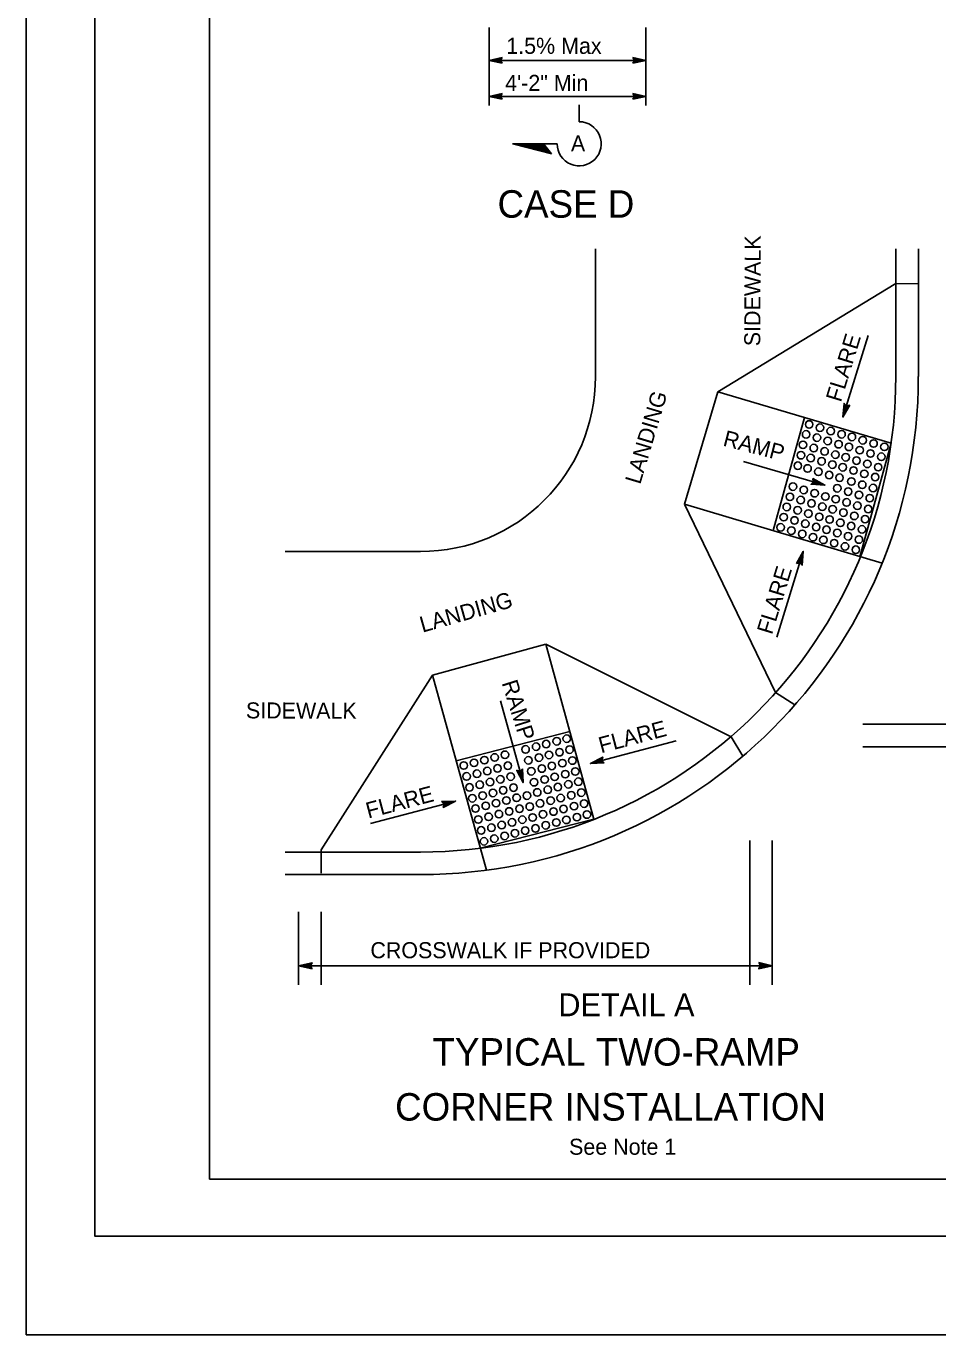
# Model space of a CAD drawing. Extents: x -893 to 867, y -474 to 712.
# Drawn here: x -893 to -495, y -474 to 97 of the extents above; entities that cross this region are included whole.
import ezdxf

# ---------------------------------------------------------------- set-up
doc = ezdxf.new("R2010")
doc.units = 0
for name, color, linetype in [('border_PLOTTING-ELEMENTS', 7, 'Continuous'), ('border_rw_22x34_Cut_Lines', 7, 'Continuous'), ('border_SHEET', 7, 'Continuous'), ('pp_PRESENTATION', 7, 'Continuous'), ('rd_HMA-DIKE', 7, 'Continuous'), ('rd_HMA-DIKE-anno', 7, 'Continuous')]:
    doc.layers.add(name, color=color, linetype=linetype)

msp = doc.modelspace()

# ---------------------------------------------------------------- linework, layer by layer
at = {"layer": 'border_PLOTTING-ELEMENTS'}
for points in [[(-893.45, -474.04), (866.55, -474.04), (866.55, 711.96), (-893.45, 711.96)], [(-863.45, 668.96), (836.55, 668.96), (836.55, -431.04), (-863.45, -431.04)]]:
    msp.add_lwpolyline(points, close=True, dxfattribs=at)
at = {"layer": 'border_rw_22x34_Cut_Lines'}
msp.add_lwpolyline([(-863.45, 668.96), (836.55, 668.96), (836.55, -431.04), (-863.45, -431.04)], close=True, dxfattribs=at)
at = {"layer": 'border_SHEET'}
for p, q in [((-813.45, -406.04), (-813.45, 643.96)), ((811.55, -406.04), (-813.45, -406.04))]:
    msp.add_line(p, q, dxfattribs=at)
at = {"layer": 'pp_PRESENTATION'}
for p, q in [((-651.93, 55.53), (-651.93, 62.86)), ((-681.11, 45.88), (-664.06, 41.53)), ((-661.58, 45.88), (-681.11, 45.88)), ((-679.71, 45.88), (-664.42, 41.98)), ((-678.31, 45.88), (-664.79, 42.43)), ((-676.91, 45.88), (-665.15, 42.88)), ((-675.5, 45.88), (-665.52, 43.33)), ((-674.1, 45.88), (-665.88, 43.79)), ((-672.7, 45.88), (-666.25, 44.24)), ((-671.3, 45.88), (-666.61, 44.69)), ((-669.89, 45.88), (-666.98, 45.14)), ((-668.49, 45.88), (-667.34, 45.59)), ((-667.58, 45.88), (-664.06, 41.53))]:
    msp.add_line(p, q, dxfattribs=at)
msp.add_arc((-651.93, 45.88), 9.64, 180, 90.0005, dxfattribs=at)
at = {"layer": 'rd_HMA-DIKE'}
for p, q in [((-644.83, -55.76), (-644.83, 0)), ((-513.66, -55.76), (-513.66, 0)), ((-503.81, -55.76), (-503.81, 0)), ((-591.34, -62.38), (-513.66, -15.1)), ((-513.66, -15.1), (-503.81, -15.21)), ((-605.94, -111.46), (-591.34, -62.38)), ((-515.71, -84.87), (-591.34, -62.38)), ((-567.17, -122.98), (-553.53, -73.62)), ((-529.4, -134.41), (-515.71, -84.87)), ((-519.62, -137.12), (-605.94, -111.46)), ((-605.94, -111.46), (-566.13, -193.69)), ((-780.41, -132.11), (-721.18, -132.11)), ((-715.93, -186.11), (-666.57, -172.49)), ((-645.47, -248.97), (-666.57, -172.49)), ((-666.57, -172.49), (-585.49, -213.07)), ((-715.93, -186.11), (-764.59, -262.29)), ((-692.45, -271.21), (-715.93, -186.11)), ((-557.72, -199.04), (-566.13, -193.69)), ((-705.64, -223.42), (-656.02, -210.73)), ((-528.01, -207.45), (-454.21, -207.45)), ((-585.49, -213.07), (-580.42, -221.39)), ((-528.01, -217.3), (-454.21, -217.3)), ((-695.12, -261.67), (-645.47, -248.97)), ((-764.67, -272.53), (-764.59, -262.29)), ((-577.44, -258.22), (-577.44, -321.25)), ((-567.6, -258.22), (-567.6, -321.25)), ((-780.41, -263.28), (-721.18, -263.28)), ((-780.41, -273.12), (-721.18, -273.12)), ((-774.52, -289.33), (-774.52, -321.25)), ((-764.67, -289.33), (-764.67, -321.25))]:
    msp.add_line(p, q, dxfattribs=at)
for centre in [(-552.83, -80.96), (-551.51, -76.63), (-546.79, -78.06), (-542.07, -79.5), (-537.34, -80.93), (-554.21, -85.52), (-549.49, -86.95), (-548.11, -82.4), (-543.38, -83.83), (-538.66, -85.27), (-534.15, -86.43), (-532.83, -82.09), (-528.11, -83.53), (-523.38, -84.96), (-518.66, -86.4), (-555.07, -90.07), (-550.81, -91.29), (-546.09, -92.72), (-544.77, -88.39), (-540.05, -89.82), (-535.53, -90.98), (-530.81, -92.42), (-529.43, -87.86), (-524.7, -89.3), (-519.98, -90.73), (-556.45, -94.63), (-552.19, -95.84), (-547.47, -97.28), (-542.75, -98.71), (-541.37, -94.16), (-536.85, -95.32), (-532.13, -96.75), (-527.41, -98.19), (-526.09, -93.85), (-521.36, -95.29), (-558.57, -103.77), (-538.23, -99.87), (-533.05, -101.53), (-528.32, -102.96), (-523.6, -104.4), (-522.68, -99.62), (-559.92, -108.22), (-555.2, -109.65), (-553.85, -105.21), (-549.12, -106.65), (-544.4, -108.08), (-539.89, -109.24), (-539.2, -104.51), (-534.47, -105.95), (-529.75, -107.38), (-525.03, -108.82), (-561.27, -112.66), (-556.55, -114.1), (-551.83, -115.54), (-550.47, -111.09), (-545.75, -112.53), (-541.24, -113.68), (-536.52, -115.12), (-535.16, -110.67), (-530.44, -112.11), (-525.72, -113.55), (-563.97, -121.55), (-562.62, -117.11), (-557.9, -118.54), (-553.18, -119.98), (-548.45, -121.42), (-547.1, -116.97), (-542.59, -118.13), (-537.87, -119.56), (-533.14, -121), (-531.79, -116.55), (-527.07, -117.99), (-559.25, -122.99), (-554.53, -124.42), (-549.81, -125.86), (-545.29, -127.02), (-543.94, -122.57), (-539.22, -124.01), (-534.49, -125.44), (-529.77, -126.88), (-528.42, -122.44), (-540.57, -128.45), (-535.85, -129.89), (-531.12, -131.32), (-675.36, -218.49), (-670.75, -217.29), (-666.37, -216.14), (-661.76, -214.95), (-657.38, -213.8), (-656.13, -218.58), (-697.84, -224.34), (-693.34, -223.17), (-688.85, -222), (-684.35, -220.83), (-674.12, -223.26), (-669.51, -222.06), (-665.12, -220.92), (-660.52, -219.72), (-654.89, -223.36), (-702.33, -225.51), (-696.59, -229.11), (-692.1, -227.94), (-687.6, -226.77), (-683.11, -225.6), (-672.87, -228.04), (-668.26, -226.84), (-663.88, -225.7), (-659.27, -224.5), (-658.03, -229.28), (-653.64, -228.13), (-701.09, -230.28), (-699.85, -235.06), (-695.35, -233.89), (-690.85, -232.72), (-686.36, -231.55), (-681.86, -230.38), (-680.62, -235.16), (-671.63, -232.82), (-667.02, -231.62), (-662.64, -230.47), (-661.26, -234.93), (-656.66, -233.73), (-652.27, -232.59), (-698.6, -239.84), (-694.11, -238.67), (-689.61, -237.5), (-685.12, -236.33), (-683.74, -240.78), (-679.25, -239.61), (-674.75, -238.65), (-670.26, -237.27), (-665.65, -236.07), (-664.41, -240.85), (-660.02, -239.71), (-655.41, -238.51), (-651.03, -237.36), (-697.23, -244.29), (-692.73, -243.12), (-688.24, -241.95), (-687, -246.73), (-682.5, -245.56), (-678, -244.39), (-673.51, -243.43), (-669.01, -242.05), (-667.77, -246.82), (-663.16, -245.62), (-658.78, -244.48), (-654.17, -243.28), (-649.79, -242.14), (-648.54, -246.92), (-695.99, -249.07), (-691.49, -247.9), (-690.25, -252.68), (-685.75, -251.51), (-681.26, -250.33), (-676.76, -249.16), (-672.27, -248.2), (-671.02, -252.98), (-666.52, -251.6), (-661.92, -250.4), (-657.53, -249.26), (-652.93, -248.06), (-694.74, -253.85), (-693.5, -258.62), (-689, -257.45), (-684.51, -256.28), (-680.01, -255.11), (-675.52, -253.94)]:
    msp.add_circle(centre, 1.64, dxfattribs=at)
for radius in [207.52, 217.36, 76.35]:
    msp.add_arc((-721.18, -55.76), radius, 270, 0, dxfattribs=at)
at = {"layer": 'rd_HMA-DIKE-anno'}
for p, q in [((-691.23, 96.7), (-691.23, 62.59)), ((-622.83, 96.7), (-622.83, 62.59)), ((-691.23, 82.29), (-685.53, 83.55)), ((-691.23, 82.29), (-622.83, 82.29)), ((-685.53, 81.01), (-691.23, 82.29)), ((-691.23, 82.29), (-691.23, 82.29)), ((-685.73, 81.35), (-689.92, 82.29)), ((-689.91, 82.29), (-685.75, 83.21)), ((-688.6, 82.28), (-685.92, 82.88)), ((-685.96, 81.69), (-688.6, 82.28)), ((-687.29, 82.28), (-686.14, 82.54)), ((-686.12, 82.02), (-687.29, 82.28)), ((-685.53, 83.55), (-686.29, 82.29)), ((-686.29, 82.29), (-685.53, 81.01)), ((-685.53, 83.55), (-685.53, 83.55)), ((-685.53, 81.01), (-685.53, 81.01)), ((-627.77, 82.29), (-628.53, 83.56)), ((-628.53, 83.56), (-628.53, 83.56)), ((-628.53, 83.56), (-622.83, 82.29)), ((-622.83, 82.29), (-628.53, 81.02)), ((-628.53, 81.02), (-627.77, 82.29)), ((-628.53, 81.02), (-628.53, 81.02)), ((-628.32, 83.22), (-624.14, 82.29)), ((-624.15, 82.28), (-628.31, 81.36)), ((-625.45, 82.29), (-628.14, 81.69)), ((-628.1, 82.88), (-625.45, 82.29)), ((-627.93, 82.55), (-626.77, 82.29)), ((-626.77, 82.29), (-627.91, 82.04)), ((-622.83, 82.29), (-622.83, 82.29)), ((-691.23, 66.6), (-685.53, 67.87)), ((-691.23, 66.6), (-622.83, 66.6)), ((-685.53, 65.33), (-691.23, 66.6)), ((-691.23, 66.6), (-691.23, 66.6)), ((-685.73, 65.67), (-689.92, 66.6)), ((-689.91, 66.61), (-685.75, 67.53)), ((-688.6, 66.6), (-685.92, 67.2)), ((-685.96, 66.01), (-688.6, 66.6)), ((-687.29, 66.6), (-686.14, 66.86)), ((-686.12, 66.34), (-687.29, 66.6)), ((-685.53, 67.87), (-686.29, 66.6)), ((-686.29, 66.6), (-685.53, 65.33)), ((-685.53, 67.87), (-685.53, 67.87)), ((-685.53, 65.33), (-685.53, 65.33)), ((-627.77, 66.6), (-628.53, 67.88)), ((-628.53, 67.88), (-628.53, 67.88)), ((-628.53, 67.88), (-622.83, 66.6)), ((-622.83, 66.6), (-628.53, 65.34)), ((-628.53, 65.34), (-627.77, 66.6)), ((-628.53, 65.34), (-628.53, 65.34)), ((-628.32, 67.54), (-624.14, 66.6)), ((-624.15, 66.6), (-628.31, 65.68)), ((-625.45, 66.61), (-628.14, 66.01)), ((-628.1, 67.2), (-625.45, 66.61)), ((-627.93, 66.87), (-626.77, 66.61)), ((-626.77, 66.61), (-627.91, 66.35)), ((-622.83, 66.6), (-622.83, 66.6)), ((-525.76, -37.74), (-536.75, -73.45)), ((-536.27, -67.42), (-536.27, -67.42)), ((-533.76, -68.19), (-533.76, -68.19)), ((-536.75, -73.45), (-536.75, -73.45)), ((-544.65, -103.08), (-580.22, -92.83)), ((-550.68, -102.71), (-550.68, -102.71)), ((-549.95, -100.18), (-549.95, -100.18)), ((-544.65, -103.08), (-544.65, -103.08)), ((-554.08, -132.08), (-565.6, -169.49)), ((-554.08, -132.08), (-554.08, -132.08)), ((-557.08, -137.33), (-557.08, -137.33)), ((-554.57, -138.11), (-554.57, -138.11)), ((-676.4, -232.97), (-686.24, -197.28)), ((-609.6, -214.71), (-647.04, -224.66)), ((-641.67, -221.87), (-641.67, -221.87)), ((-679.23, -227.63), (-679.23, -227.63)), ((-676.7, -226.93), (-676.7, -226.93)), ((-647.04, -224.66), (-647.04, -224.66)), ((-641, -224.42), (-641, -224.42)), ((-676.4, -232.97), (-676.4, -232.97)), ((-705.95, -241.01), (-743.14, -250.88)), ((-712, -241.25), (-712, -241.25)), ((-711.33, -243.79), (-711.33, -243.79)), ((-705.95, -241.01), (-705.95, -241.01)), ((-774.52, -312.9), (-567.6, -312.9)), ((-774.52, -312.9), (-774.52, -312.9)), ((-768.61, -311.59), (-768.61, -311.59)), ((-573.51, -311.58), (-573.51, -311.58)), ((-567.6, -312.9), (-567.6, -312.9)), ((-768.61, -314.21), (-768.61, -314.21)), ((-573.51, -314.2), (-573.51, -314.2))]:
    msp.add_line(p, q, dxfattribs=at)
for points in [[(-533.76, -68.19), (-536.75, -73.45), (-536.27, -67.42), (-536, -67.72), (-536.35, -72.14), (-534.15, -68.29), (-534.55, -68.38), (-535.95, -70.85), (-535.72, -68.02), (-535.45, -68.33), (-535.55, -69.55), (-534.94, -68.48), (-535.25, -68.56), (-536.27, -67.42), (-535.25, -68.56)], [(-549.95, -100.18), (-544.65, -103.08), (-550.68, -102.71), (-550.38, -102.43), (-545.96, -102.71), (-549.85, -100.57), (-549.75, -100.97), (-547.26, -102.33), (-550.09, -102.15), (-549.79, -101.87), (-548.56, -101.95), (-549.64, -101.36), (-549.56, -101.66), (-550.68, -102.71), (-549.56, -101.66)], [(-557.08, -137.33), (-554.08, -132.08), (-554.57, -138.11), (-554.84, -137.8), (-554.48, -133.39), (-556.69, -137.24), (-556.29, -137.14), (-554.89, -134.68), (-555.11, -137.5), (-555.39, -137.2), (-555.29, -135.97), (-555.9, -137.04), (-555.59, -136.97), (-554.57, -138.11), (-555.59, -136.97)], [(-641, -224.42), (-647.04, -224.66), (-641.67, -221.87), (-641.79, -222.27), (-645.72, -224.3), (-641.29, -224.13), (-641.58, -223.85), (-644.42, -223.96), (-641.9, -222.66), (-642.01, -223.05), (-643.1, -223.61), (-641.87, -223.56), (-642.1, -223.34), (-641.67, -221.87), (-642.1, -223.34)], [(-676.7, -226.93), (-676.4, -232.97), (-679.23, -227.63), (-678.84, -227.74), (-676.77, -231.65), (-676.98, -227.22), (-677.26, -227.51), (-677.12, -230.35), (-678.45, -227.84), (-678.06, -227.96), (-677.48, -229.04), (-677.54, -227.81), (-677.76, -228.04), (-679.23, -227.63), (-677.76, -228.04)], [(-712, -241.25), (-705.95, -241.01), (-711.33, -243.79), (-711.21, -243.4), (-707.28, -241.37), (-711.71, -241.54), (-711.42, -241.82), (-708.58, -241.71), (-711.1, -243.01), (-710.99, -242.62), (-709.9, -242.05), (-711.13, -242.1), (-710.9, -242.32), (-711.33, -243.79), (-710.9, -242.32)], [(-768.61, -314.21), (-774.52, -312.9), (-768.61, -311.59), (-768.82, -311.94), (-773.15, -312.89), (-768.82, -313.86), (-769.03, -313.52), (-771.8, -312.9), (-769.03, -312.28), (-769.24, -312.63), (-770.44, -312.9), (-769.24, -313.17), (-769.4, -312.9), (-768.61, -311.59), (-769.4, -312.9)], [(-573.51, -311.58), (-567.6, -312.9), (-573.51, -314.21), (-573.3, -313.86), (-568.97, -312.9), (-573.3, -311.93), (-573.09, -312.28), (-570.32, -312.89), (-573.09, -313.51), (-572.88, -313.16), (-571.68, -312.89), (-572.88, -312.62), (-572.72, -312.9), (-573.51, -314.21), (-572.72, -312.9)]]:
    msp.add_lwpolyline(points, close=True, dxfattribs=at)

# ---------------------------------------------------------------- texts
at = {"layer": 'pp_PRESENTATION'}
msp.add_text('A', height=7, dxfattribs=at).set_placement((-655.55, 42.53))
at = {"layer": 'rd_HMA-DIKE-anno'}
for s, height, p in [('1.5% Max', 7, (-683.77, 85.15)), ('4\'-2" Min', 7, (-684.25, 68.98)), ('CASE D', 12, (-687.59, 13.62)), ('CROSSWALK IF PROVIDED', 7, (-743.12, -309.64)), ('DETAIL A', 10, (-661.03, -334.97)), ('TYPICAL TWO-RAMP', 12, (-716, -356.53)), ('CORNER INSTALLATION', 12, (-732.33, -380.53)), ('See Note 1', 7, (-656.35, -395.44))]:
    msp.add_text(s, height=height, dxfattribs=at).set_placement(p)
for s, rotation, p in [('SIDEWALK', 89.7686, (-572.85, -42.49)), ('FLARE', 72.886, (-537.67, -67.24)), ('LANDING', 73.2864, (-625.31, -103.12)), ('RAMP', 345.4412, (-589.51, -85.83)), ('FLARE', 72.886, (-567.78, -168.69)), ('LANDING', 15.8117, (-720.4, -167.55)), ('RAMP', 287.4242, (-685.84, -189.42)), ('SIDEWALK', 359.7636, (-797.48, -204.94)), ('FLARE', 14.869, (-642.39, -220.21)), ('FLARE', 14.869, (-744.04, -248.72))]:
    msp.add_text(s, height=7, rotation=rotation, dxfattribs=at).set_placement(p)

doc.saveas('drawing.dxf')
